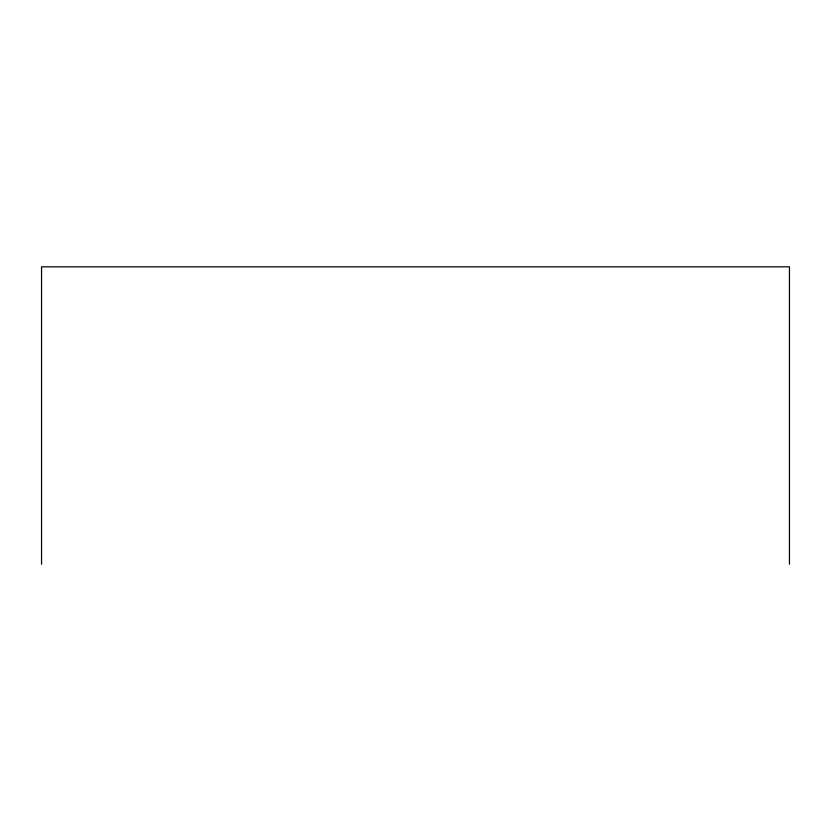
<?xml version="1.0" encoding="UTF-8"?>
<svg xmlns="http://www.w3.org/2000/svg" width="831" height="831" viewBox="0 0 831 831"><rect width="100%" height="100%" fill="white"/><g stroke="black" fill="none" stroke-linecap="round" stroke-linejoin="round"><path stroke-width="1.25" d="M789.45 564.176L789.45 266.824L41.55 266.824L41.55 564.176"/></g></svg>
